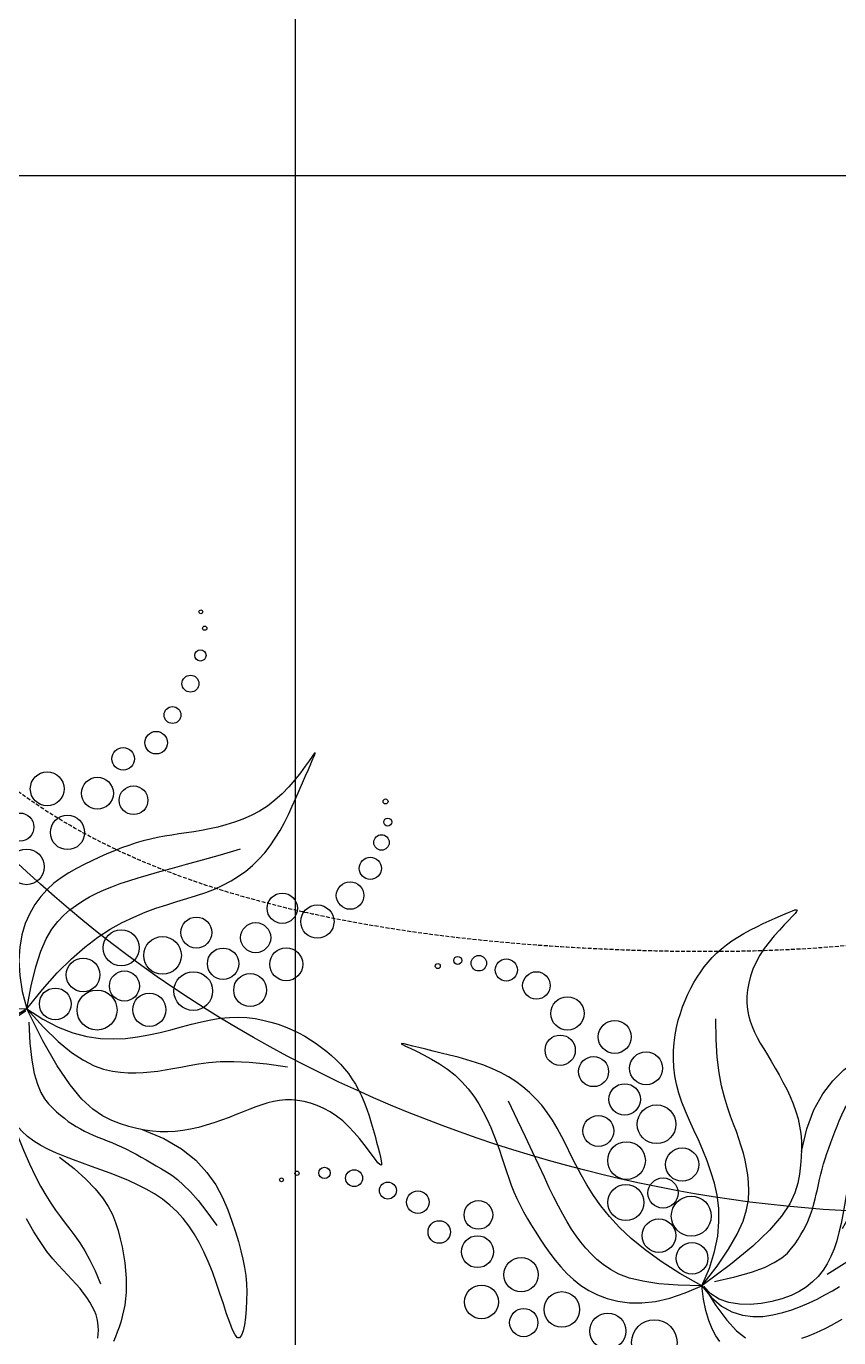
# Model space of a CAD drawing. Header units: millimetres. Extents: x -1030105 to 906887, y -616134 to 1220667.
# Drawn here: x -102447 to -99860, y 538696 to 542870 of the extents above; entities that cross this region are included whole.
import ezdxf
from ezdxf.enums import TextEntityAlignment as Align

# ---------------------------------------------------------------- set-up
doc = ezdxf.new("R2010")
doc.units = ezdxf.units.MM
doc.header["$MEASUREMENT"] = 0
for name, pattern in [('CENTER', [2, 1.25, -0.25, 0.25, -0.25]), ('DASH', [0.35, 0.25, -0.1]), ('DASHED', [0.75, 0.5, -0.25])]:
    doc.linetypes.add(name, pattern=pattern)
doc.layers.add('A-Furniture', color=143, linetype='Continuous')
doc.layers.add('A-Tree', color=98, linetype='Continuous')
doc.styles.add('Arial_Bold', font='arialbd.ttf')

# ---------------------------------------------------------------- blocks, each defined once
blk = doc.blocks.new('FUR')
at = {"layer": 'A-Furniture', "color": 8, "linetype": 'DASH', "lineweight": 9, "ltscale": 1000, "const_width": 50}
blk.add_lwpolyline([(-33574.1, 38198), (0, 38211.9), (0, 0), (-7049.1, 0, -0.301139), (-23981.7, -18888.1), (-49064.4, -18888.1, -0.06125), (-52473.9, -15923.1), (-52473.9, -15923.1, -0.127608), (-56769, -7888.2), (-57047.1, -6235.4, -0.192422), (-53256, 9916.9), (-55726.5, 11649.1, -0.09221), (-52805.8, 17542.9, -0.095793), (-54512, 23938, -0.107717), (-53958, 28268.7, -0.228584), (-47025.8, 33492.2, 0.204549), (-42688.6, 36230.6, 0.131171), (-42047.5, 38025.4, -0.30354), (-39524.7, 41042.6, -0.327343)], format="xyb", close=True, dxfattribs=at)
at = {"layer": 'A-Furniture'}
blk.add_spline([(-46363.2, 38182.9), (-48352.5, 38723.5), (-50738.5, 38178), (-51362, 36517), (-50932.5, 34079.5), (-50064.5, 32040.5), (-50421.5, 30984.5), (-51848, 29643), (-52520.5, 28302), (-51538.5, 26726), (-50124.5, 25889.5), (-50095, 24971), (-52639.5, 24599), (-55765, 24191), (-58101.5, 22242.5), (-58906.5, 18981.5), (-56698.5, 16186.5), (-53355, 16334.5), (-51777.5, 19442.5), (-50750.5, 19799.5), (-49708, 18980.5), (-48064, 17526), (-44522, 19754.5), (-45333.5, 23059), (-45063.5, 25559.5), (-44007, 26675), (-42620, 29779.5), (-44288.5, 31022.5), (-44768.5, 31764), (-44667, 32856), (-43949.5, 34829.5), (-44667.5, 36918), (-46363.2, 38182.9)], degree=3, dxfattribs=at)
at = {"layer": 'A-Furniture', "color": 8, "linetype": 'DASH', "ltscale": 50}
blk.add_spline([(-50566, 37159), (-51008, 36018.5), (-50216.5, 33499), (-49314.5, 31733), (-50014, 29838.5), (-51873, 28827), (-52222.5, 28146.5), (-51693.5, 27011), (-49883, 26208.5), (-49561.5, 25206.5), (-50398.5, 23780.5), (-53858.5, 23928), (-55625, 23971), (-58352, 20316.5), (-57894, 17234), (-55904, 16635), (-53916.5, 17058), (-52628, 18971), (-51724, 19729.5), (-50444, 19895.5), (-49094.5, 18897.5), (-47843, 18106.5), (-46008, 18156.5), (-44972, 19467.5), (-45616, 21675), (-45842.5, 25106), (-44013.5, 27180), (-43514, 29135.5), (-44916.5, 31444), (-45133.5, 32869), (-44396.5, 34640.5), (-45722, 37013), (-47384.5, 37836.5), (-50304.5, 37554), (-50566, 37159)], degree=3, dxfattribs=at)
blk.add_open_spline([(-56447, -6097), (-55194.8, -4879.4), (-50278.9, -2284.6), (-42421.5, -5454.8), (-32732.5, -11254), (-23302, -9202), (-18024, -504.5), (-16595.5, 8921.5), (-19600.3, 15918.3), (-21321.2, 18705.6), (-21789.7, 19345)], degree=3, knots=[32574.726206, 32574.726206, 32574.726206, 32574.726206, 37697.741245, 48060.131859, 55585.251958, 69452.989742, 76151.422264, 84447.837047, 94470.773244, 98031.734889, 98031.734889, 98031.734889, 98031.734889], dxfattribs=at)
blk = doc.blocks.new('CAY8')
at = {"color": 0, "linetype": 'ByBlock'}
for p, q in [((228.5, 579.8), (227.8, 580)), ((227.8, 580), (228.4, 578.5)), ((228.4, 578.5), (230.6, 575.2)), ((230.6, 578.1), (228.5, 579.8)), ((233.7, 575), (230.6, 578.1)), ((230.6, 575.2), (233.9, 570.2)), ((237.8, 570.9), (233.7, 575)), ((233.9, 570.2), (238.2, 563.8)), ((242.8, 565.9), (237.8, 570.9)), ((248.4, 560.2), (242.8, 565.9)), ((238.2, 563.8), (243, 556.1)), ((243, 556.1), (248.1, 547.4)), ((254.6, 554), (248.4, 560.2)), ((261.2, 547.4), (254.6, 554)), ((248.1, 547.4), (253.1, 538)), ((253.1, 538), (257.7, 528)), ((268, 540.6), (261.2, 547.4)), ((275, 533.4), (268, 540.6)), ((257.7, 528), (261.5, 517.7)), ((282, 526), (275, 533.4)), ((288.9, 518.3), (282, 526)), ((261.5, 517.7), (264.4, 507.2)), ((264.4, 507.2), (266.4, 496.8)), ((295.5, 510.4), (288.9, 518.3)), ((301.7, 502.2), (295.5, 510.4)), ((266.4, 496.8), (267.5, 486.3)), ((307.5, 493.7), (301.7, 502.2)), ((312.5, 484.9), (307.5, 493.7)), ((267.5, 486.3), (267.9, 475.9)), ((317, 476), (312.5, 484.9)), ((561.1, 473.8), (567.5, 476.5)), ((567.5, 476.5), (574.1, 478.9)), ((574.1, 478.9), (580.7, 481)), ((580.7, 481), (587.6, 482.7)), ((587.6, 482.7), (594.7, 484.1)), ((594.7, 484.1), (602, 485.1)), ((602, 485.1), (609.6, 485.7)), ((609.6, 485.7), (617.6, 485.9)), ((617.6, 485.9), (625.8, 485.8)), ((625.8, 485.8), (634, 485.4)), ((634, 485.4), (642.2, 484.7)), ((642.2, 484.7), (650.2, 484)), ((650.2, 484), (657.8, 483.1)), ((657.8, 483.1), (665, 482.2)), ((665, 482.2), (671.6, 481.4)), ((671.6, 481.4), (677.4, 480.6)), ((677.4, 480.6), (682.3, 480)), ((682.3, 480), (686.3, 479.3)), ((686.3, 479.3), (689.1, 478.6)), ((689.1, 478.6), (690.7, 477.9)), ((691, 477.1), (689.8, 476.1)), ((690.7, 477.9), (691, 477.1)), ((267.6, 465.7), (266.9, 455.7)), ((267.9, 475.9), (267.6, 465.7)), ((320.7, 466.7), (317, 476)), ((323.9, 457.3), (320.7, 466.7)), ((535.5, 459.7), (541.9, 463.7)), ((541.9, 463.7), (548.2, 467.4)), ((548.2, 467.4), (554.6, 470.7)), ((554.6, 470.7), (561.1, 473.8)), ((645.2, 462.6), (636.6, 459.2)), ((653.8, 465.6), (645.2, 462.6)), ((662.1, 468.1), (653.8, 465.6)), ((669.9, 470.3), (662.1, 468.1)), ((676.8, 472.1), (669.9, 470.3)), ((682.6, 473.7), (676.8, 472.1)), ((687.1, 475), (682.6, 473.7)), ((689.8, 476.1), (687.1, 475)), ((266.9, 455.7), (265.7, 446)), ((296.1, 437.4), (298.4, 461.1)), ((326.3, 447.5), (323.9, 457.3)), ((328.2, 437.6), (326.3, 447.5)), ((516.9, 445.4), (523, 450.6)), ((523, 450.6), (529.2, 455.3)), ((529.2, 455.3), (535.5, 459.7)), ((620.6, 450.8), (613.5, 445.8)), ((628.3, 455.3), (620.6, 450.8)), ((636.6, 459.2), (628.3, 455.3)), ((264.2, 436.6), (262.5, 427.6)), ((265.7, 446), (264.2, 436.6)), ((293.9, 416.3), (296.1, 437.4)), ((329.4, 427.3), (328.2, 437.6)), ((499.3, 427.5), (505, 433.9)), ((505, 433.9), (510.9, 439.9)), ((510.9, 439.9), (516.9, 445.4)), ((601.2, 434.8), (596.1, 428.8)), ((607.1, 440.5), (601.2, 434.8)), ((613.5, 445.8), (607.1, 440.5)), ((260.7, 418.9), (258.8, 410.5)), ((262.5, 427.6), (260.7, 418.9)), ((329.9, 416.8), (329.4, 427.3)), ((488.5, 413.2), (493.8, 420.6)), ((493.8, 420.6), (499.3, 427.5)), ((536.4, 399.1), (548.2, 419.5)), ((591.5, 422.6), (587.7, 416.3)), ((596.1, 428.8), (591.5, 422.6)), ((256.9, 402.2), (255, 394.1)), ((258.8, 410.5), (256.9, 402.2)), ((291.9, 397.7), (293.9, 416.3)), ((329.2, 395.1), (329.8, 406.1)), ((329.8, 406.1), (329.9, 416.8)), ((479.1, 397), (483.6, 405.4)), ((483.6, 405.4), (488.5, 413.2)), ((582.1, 403.5), (580.2, 397)), ((584.5, 409.9), (582.1, 403.5)), ((587.7, 416.3), (584.5, 409.9)), ((255, 394.1), (253.2, 386.1)), ((290.1, 381.1), (291.9, 397.7)), ((328.3, 383.7), (329.2, 395.1)), ((471.6, 378.8), (475.1, 388.1)), ((475.1, 388.1), (479.1, 397)), ((527, 381.1), (536.4, 399.1)), ((578.9, 390.4), (578, 383.7)), ((580.2, 397), (578.9, 390.4)), ((251.7, 378), (250.3, 369.9)), ((253.2, 386.1), (251.7, 378)), ((288.6, 366.3), (290.1, 381.1)), ((327.3, 371.9), (328.3, 383.7)), ((468.7, 368.8), (471.6, 378.8)), ((519.8, 365), (527, 381.1)), ((577.5, 376.7), (577.2, 369.5)), ((578, 383.7), (577.5, 376.7)), ((249.3, 361.6), (248.5, 353.2)), ((250.3, 369.9), (249.3, 361.6)), ((287.2, 353.1), (288.6, 366.3)), ((325.7, 346.9), (326.4, 359.7)), ((326.4, 359.7), (327.3, 371.9)), ((464.6, 347.4), (466.4, 358.4)), ((466.4, 358.4), (468.7, 368.8)), ((514.4, 350.8), (519.8, 365)), ((577.2, 369.5), (577.1, 361.9)), ((577.1, 361.9), (577.1, 353.9)), ((248, 344.6), (247.7, 335.8)), ((248.5, 353.2), (248, 344.6)), ((286.1, 341), (287.2, 353.1)), ((325.4, 333.6), (325.7, 346.9)), ((463, 335.9), (464.6, 347.4)), ((510.5, 338.1), (514.4, 350.8)), ((577.1, 345.5), (577, 336.7)), ((577.1, 353.9), (577.1, 345.5)), ((247.7, 335.8), (247.7, 326.9)), ((284.7, 319.4), (285.3, 329.9)), ((285.3, 329.9), (286.1, 341)), ((325.6, 319.7), (325.4, 333.6)), ((461.6, 324.1), (463, 335.9)), ((507.6, 326.7), (510.5, 338.1)), ((576.8, 327.7), (576.4, 318.5)), ((577, 336.7), (576.8, 327.7)), ((247.7, 326.9), (247.8, 317.7)), ((247.8, 317.7), (248.2, 308.4)), ((284.5, 309.4), (284.7, 319.4)), ((326.6, 305.2), (325.6, 319.7)), ((460.2, 311.9), (461.6, 324.1)), ((503.7, 306.7), (505.4, 316.3)), ((505.4, 316.3), (507.6, 326.7)), ((576.4, 318.5), (575.8, 309.3)), ((248.2, 308.4), (248.7, 298.9)), ((248.7, 298.9), (249.4, 289.2)), ((284.6, 299.8), (284.5, 309.4)), ((285.1, 290.6), (284.6, 299.8)), ((328.7, 289.8), (326.6, 305.2)), ((456.4, 286.6), (458.5, 299.4)), ((458.5, 299.4), (460.2, 311.9)), ((502, 297.6), (503.7, 306.7)), ((574.8, 300.2), (573.5, 291.2)), ((575.8, 309.3), (574.8, 300.2)), ((249.4, 289.2), (250.4, 279.4)), ((285.9, 281.6), (285.1, 290.6)), ((332, 273.3), (328.7, 289.8)), ((453.7, 273.6), (456.4, 286.6)), ((498.3, 280.7), (500.2, 289)), ((500.2, 289), (502, 297.6)), ((573.5, 291.2), (571.7, 282.4)), ((590.3, 273.4), (608.3, 283.6)), ((608.3, 283.6), (625.8, 290.4)), ((625.8, 290.4), (642.7, 294.4)), ((642.7, 294.4), (658.8, 296.3)), ((658.8, 296.3), (673.9, 296.7)), ((673.9, 296.7), (687.9, 296.3)), ((687.9, 296.3), (700.5, 295.6)), ((700.5, 295.6), (712.1, 294.7)), ((712.1, 294.7), (722.7, 293.6)), ((722.7, 293.6), (732.6, 292.1)), ((732.6, 292.1), (742, 290.3)), ((742, 290.3), (751, 288.2)), ((751, 288.2), (759.8, 285.5)), ((759.8, 285.5), (768.7, 282.4)), ((250.4, 279.4), (251.9, 269.5)), ((251.9, 269.5), (253.9, 259.5)), ((287.3, 272.8), (285.9, 281.6)), ((289.1, 264.1), (287.3, 272.8)), ((336.9, 255.6), (332, 273.3)), ((450.3, 260.4), (453.7, 273.6)), ((493.8, 264.8), (496.2, 272.7)), ((496.2, 272.7), (498.3, 280.7)), ((569.5, 274), (566.7, 265.8)), ((571.7, 282.4), (569.5, 274)), ((572, 259.1), (590.3, 273.4)), ((639.5, 264.9), (652, 269.3)), ((652, 269.3), (667.4, 273.9)), ((667.4, 273.9), (686, 278.7)), ((768.7, 282.4), (777.8, 278.7)), ((777.8, 278.7), (786.7, 274.7)), ((786.7, 274.7), (795, 270.6)), ((795, 270.6), (802.3, 266.4)), ((253.9, 259.5), (256.7, 249.6)), ((291.4, 255.4), (289.1, 264.1)), ((294.4, 246.7), (291.4, 255.4)), ((343.7, 236.4), (336.9, 255.6)), ((445.8, 247.1), (450.3, 260.4)), ((487.7, 249), (491, 256.9)), ((491, 256.9), (493.8, 264.8)), ((553.5, 240), (572, 259.1)), ((563.4, 257.9), (559.6, 250.1)), ((566.7, 265.8), (563.4, 257.9)), ((614.2, 252), (621.1, 256.2)), ((621.1, 256.2), (629.4, 260.5)), ((629.4, 260.5), (639.5, 264.9)), ((708.3, 254.1), (696.7, 253)), ((720.4, 254.6), (708.3, 254.1)), ((733, 254.6), (720.4, 254.6)), ((746, 254.3), (733, 254.6)), ((759, 253.6), (746, 254.3)), ((771.6, 252.8), (759, 253.6)), ((802.3, 266.4), (808.2, 262.4)), ((808.2, 262.4), (812.2, 258.8)), ((813.1, 253.6), (809.2, 252.2)), ((812.2, 258.8), (814, 255.8)), ((814, 255.8), (813.1, 253.6)), ((256.7, 249.6), (260.4, 239.7)), ((260.4, 239.7), (265.2, 230)), ((298.5, 237.7), (294.4, 246.7)), ((439.9, 233.8), (445.8, 247.1)), ((479.4, 232.8), (483.9, 241)), ((483.9, 241), (487.7, 249)), ((555.1, 242.4), (550.1, 234.8)), ((559.6, 250.1), (555.1, 242.4)), ((592.4, 235.5), (597.7, 239.6)), ((597.7, 239.6), (603, 243.7)), ((603, 243.7), (608.4, 247.8)), ((608.4, 247.8), (614.2, 252)), ((654.5, 242.2), (644.9, 237.6)), ((664.4, 245.9), (654.5, 242.2)), ((674.8, 249), (664.4, 245.9)), ((685.5, 251.3), (674.8, 249)), ((696.7, 253), (685.5, 251.3)), ((783.4, 252.1), (771.6, 252.8)), ((793.9, 251.7), (783.4, 252.1)), ((802.6, 251.6), (793.9, 251.7)), ((809.2, 252.2), (802.6, 251.6)), ((265.2, 230), (271.1, 220.5)), ((304.2, 228.2), (298.5, 237.7)), ((312.2, 218.1), (304.2, 228.2)), ((352.6, 215.6), (343.7, 236.4)), ((432.2, 220.4), (439.9, 233.8)), ((466, 215.7), (473.6, 224.4)), ((473.6, 224.4), (479.4, 232.8)), ((544.6, 227.2), (538.4, 219.4)), ((550.1, 234.8), (544.6, 227.2)), ((577.2, 223.3), (582.2, 227.4)), ((582.2, 227.4), (587.3, 231.5)), ((587.3, 231.5), (592.4, 235.5)), ((626.7, 226), (618.1, 219.2)), ((635.6, 232.2), (626.7, 226)), ((644.9, 237.6), (635.6, 232.2)), ((271.1, 220.5), (278.4, 211.3)), ((278.4, 211.3), (287.2, 202.4)), ((323, 207.3), (312.2, 218.1)), ((363.8, 193), (352.6, 215.6)), ((422.5, 207.1), (432.2, 220.4)), ((455.8, 206.7), (466, 215.7)), ((531.4, 211.6), (522.7, 203.8)), ((538.4, 219.4), (531.4, 211.6)), ((558.9, 206.7), (563.2, 210.9)), ((563.2, 210.9), (567.7, 215.1)), ((567.7, 215.1), (572.4, 219.2)), ((572.4, 219.2), (577.2, 223.3)), ((609.8, 211.9), (601.7, 204.1)), ((618.1, 219.2), (609.8, 211.9)), ((287.2, 202.4), (297.6, 194.2)), ((297.6, 194.2), (309.7, 186.8)), ((337.2, 195.5), (323, 207.3)), ((355.2, 182.6), (337.2, 195.5)), ((395.6, 181), (410.4, 194)), ((410.4, 194), (422.5, 207.1)), ((425.5, 188.1), (442.6, 197.5)), ((442.6, 197.5), (455.8, 206.7)), ((511.4, 196.2), (496.3, 189)), ((522.7, 203.8), (511.4, 196.2)), ((542.9, 189.9), (546.8, 194)), ((546.8, 194), (550.7, 198.2)), ((550.7, 198.2), (554.7, 202.4)), ((554.7, 202.4), (558.9, 206.7)), ((593.8, 196.1), (586.2, 187.8)), ((601.7, 204.1), (593.8, 196.1)), ((309.7, 186.8), (323.6, 180.3)), ((323.6, 180.3), (339.6, 174.9)), ((377.8, 168.3), (355.2, 182.6)), ((377.8, 168.3), (363.8, 193)), ((377.8, 168.3), (395.6, 181)), ((404.2, 178.3), (425.5, 188.1)), ((476.4, 182.5), (450.7, 176.7)), ((496.3, 189), (476.4, 182.5)), ((531.2, 178.3), (535.1, 182)), ((535.1, 182), (539, 185.9)), ((539, 185.9), (542.9, 189.9)), ((578.7, 179.4), (571.3, 171)), ((586.2, 187.8), (578.7, 179.4)), ((339.6, 174.9), (357.6, 170.9)), ((357.6, 170.9), (377.8, 168.3)), ((371.7, 154.2), (377.8, 168.3)), ((377.8, 168.3), (404.2, 178.3)), ((418.2, 171.9), (377.8, 168.3)), ((377.8, 168.3), (380.4, 151.2)), ((379.5, 166.4), (380, 140.6)), ((381.9, 155.1), (379.5, 166.4)), ((392.7, 164.9), (415.3, 157.3)), ((450.7, 176.7), (418.2, 171.9)), ((509.2, 162.5), (514, 165.3)), ((514, 165.3), (518.6, 168.4)), ((518.6, 168.4), (522.9, 171.5)), ((522.9, 171.5), (527.1, 174.8)), ((527.1, 174.8), (531.2, 178.3)), ((571.3, 171), (564.1, 162.7)), ((582.3, 159.7), (596.4, 165.6)), ((596.4, 165.6), (609, 169.5)), ((609, 169.5), (620.4, 171.8)), ((620.4, 171.8), (630.9, 172.9)), ((630.9, 172.9), (640.7, 172.9)), ((640.7, 172.9), (650.2, 172.2)), ((650.2, 172.2), (659.6, 171.1)), ((659.6, 171.1), (668.9, 169.7)), ((668.9, 169.7), (677.9, 167.9)), ((677.9, 167.9), (686.8, 165.8)), ((686.8, 165.8), (695.3, 163.5)), ((367.2, 141.6), (371.7, 154.2)), ((380.4, 151.2), (385.2, 136.9)), ((387, 144.9), (381.9, 155.1)), ((415.3, 157.3), (434, 152.2)), ((434, 152.2), (449.4, 149.2)), ((449.4, 149.2), (461.9, 148.1)), ((472, 148.3), (480.3, 149.7)), ((480.3, 149.7), (487.2, 151.8)), ((487.2, 151.8), (493.2, 154.3)), ((493.2, 154.3), (498.9, 157)), ((498.9, 157), (504.2, 159.7)), ((504.2, 159.7), (509.2, 162.5)), ((548.2, 141), (566.3, 151.6)), ((556.9, 154.7), (549.8, 146.9)), ((564.1, 162.7), (556.9, 154.7)), ((566.3, 151.6), (582.3, 159.7)), ((695.3, 163.5), (703.5, 160.8)), ((703.5, 160.8), (711.3, 158)), ((711.3, 158), (718.6, 154.9)), ((718.6, 154.9), (725.3, 151.6)), ((725.3, 151.6), (731.5, 148.1)), ((364.2, 130.4), (367.2, 141.6)), ((380, 140.6), (381.9, 120)), ((385.2, 136.9), (391.9, 125.2)), ((394.4, 135.9), (387, 144.9)), ((403.5, 128.1), (394.4, 135.9)), ((461.9, 148.1), (472, 148.3)), ((542.6, 139.5), (535.4, 132.6)), ((549.8, 146.9), (542.6, 139.5)), ((731.5, 148.1), (737.3, 144.5)), ((737.3, 144.5), (742.7, 140.7)), ((742.7, 140.7), (747.8, 136.9)), ((747.8, 136.9), (752.5, 133)), ((362, 111.5), (362.5, 120.4)), ((362.5, 120.4), (364.2, 130.4)), ((381.9, 120), (385.3, 104)), ((391.9, 125.2), (400, 115.8)), ((414, 121.5), (403.5, 128.1)), ((425.2, 116), (414, 121.5)), ((520.5, 120.7), (512.8, 115.9)), ((528, 126.3), (520.5, 120.7)), ((535.4, 132.6), (528, 126.3)), ((611.5, 117), (620.1, 119.4)), ((620.1, 119.4), (628.6, 121.9)), ((628.6, 121.9), (637.5, 124.4)), ((637.5, 124.4), (647, 126.6)), ((647, 126.6), (657.6, 128.5)), ((657.6, 128.5), (669.5, 130)), ((669.5, 130), (683.1, 131)), ((683.1, 131), (698.8, 131.4)), ((752.5, 133), (757, 129)), ((757, 129), (761.3, 125)), ((761.3, 125), (765.4, 121)), ((362.7, 103.3), (362, 111.5)), ((400, 115.8), (409.2, 108.3)), ((409.2, 108.3), (419.3, 102.5)), ((436.8, 111.6), (425.2, 116)), ((448.1, 108.5), (436.8, 111.6)), ((458.9, 106.4), (448.1, 108.5)), ((469.1, 105.5), (458.9, 106.4)), ((478.7, 105.6), (469.1, 105.5)), ((487.8, 106.8), (478.7, 105.6)), ((496.5, 108.9), (487.8, 106.8)), ((504.8, 112), (496.5, 108.9)), ((512.8, 115.9), (504.8, 112)), ((506.6, 105.8), (525.8, 106)), ((525.8, 106), (542.7, 106.6)), ((542.7, 106.6), (557.6, 107.6)), ((557.6, 107.6), (570.8, 109)), ((570.8, 109), (582.5, 110.6)), ((582.5, 110.6), (593, 112.5)), ((593, 112.5), (602.6, 114.7)), ((602.6, 114.7), (611.5, 117)), ((689, 105.6), (682.5, 103.1)), ((695.4, 107.8), (689, 105.6)), ((701.7, 109.7), (695.4, 107.8)), ((707.8, 111.3), (701.7, 109.7)), ((713.8, 112.5), (707.8, 111.3)), ((719.4, 113.3), (713.8, 112.5)), ((724.8, 113.8), (719.4, 113.3)), ((729.8, 113.8), (724.8, 113.8)), ((734.4, 113.4), (729.8, 113.8)), ((738.7, 112.5), (734.4, 113.4)), ((742.9, 111.3), (738.7, 112.5)), ((746.9, 109.8), (742.9, 111.3)), ((751, 107.9), (746.9, 109.8)), ((755.2, 105.8), (751, 107.9)), ((385.3, 104), (389.8, 91.9)), ((419.3, 102.5), (429.9, 98)), ((429.9, 98), (440.7, 94.6)), ((440.7, 94.6), (451.3, 91.9)), ((451.3, 91.9), (461.7, 90)), ((461.7, 90), (472, 88.5)), ((652.5, 91.4), (642.3, 88.4)), ((661.3, 94.5), (652.5, 91.4)), ((669, 97.5), (661.3, 94.5)), ((675.9, 100.4), (669, 97.5)), ((682.5, 103.1), (675.9, 100.4)), ((472, 88.5), (482.1, 87.6)), ((482.1, 87.6), (492.1, 87)), ((492.1, 87), (501.9, 86.7)), ((501.9, 86.7), (511.5, 86.6)), ((616.1, 82.7), (599.5, 80.2)), ((630.3, 85.5), (616.1, 82.7)), ((642.3, 88.4), (630.3, 85.5)), ((444.2, 58.6), (451.5, 57)), ((451.5, 57), (458.9, 55.8)), ((458.9, 55.8), (466.2, 54.8)), ((466.2, 54.8), (473.5, 54)), ((473.5, 54), (480.7, 53.6)), ((480.7, 53.6), (487.8, 53.3)), ((487.8, 53.3), (494.8, 53.2))]:
    blk.add_line(p, q, dxfattribs=at)
for centre, radius in [((308.9, 634), 2.82), ((331.6, 627.7), 4.55), ((350.5, 612.6), 8.82), ((373.2, 589.9), 12.6), ((393.4, 557.2), 15.6), ((407.2, 511.8), 18.9), ((31.5, 518.1), 2.13), ((50.4, 515.4), 2.43), ((77.3, 499.5), 6.4), ((378.5, 480.3), 17.2), ((103, 477.1), 9.6), ((439.3, 461.1), 18.7), ((128.6, 445.1), 9.6), ((398.4, 439.9), 17.1), ((151, 416.3), 12.8), ((451.4, 412.2), 18.7), ((412.3, 394.6), 17.8), ((154.2, 374.7), 12.8), ((368.2, 379.4), 17.6), ((202.3, 368.3), 16.3), ((428.7, 351.7), 22), ((179.8, 333.1), 18.1), ((378.2, 334.1), 21.4), ((353, 293.7), 20.5), ((430, 297.5), 18.9), ((154.2, 281.9), 19.2), ((208.7, 285.1), 19.5), ((394.6, 281.1), 17.1), ((365.6, 242.1), 19.1), ((408.5, 242.1), 22.7), ((183.1, 237), 16), ((227.9, 227.4), 20.2), ((384.5, 200.5), 18), ((259.9, 179.4), 20.5), ((298.4, 141), 25.8)]:
    blk.add_circle(centre, radius, dxfattribs=at)
blk = doc.blocks.new('CÂY')
at = {"layer": 'A-Tree', "color": 8, "ltscale": 10, "xscale": 2.803183510899544, "yscale": 2.803183510899544, "zscale": 2.803183510899544}
for p, rotation in [((-14080.8, 31442.2), 291.5900284977349), ((-11765.2, 28798.3), 31.14823041759436)]:
    blk.add_blockref('CAY8', p, dxfattribs=dict(at, rotation=rotation))
blk = doc.blocks.new('BỐ TRÍ LAY OUT')
at = {"layer": 'A-Furniture', "color": 3}
for name, p in [('CÂY', (4286.8, 4469.3)), ('FUR', (48783.7, 18654.7))]:
    blk.add_blockref(name, p, dxfattribs=at)
blk = doc.blocks.new('*U1486')
at = {"color": 8, "linetype": 'CENTER', "ltscale": 500}
blk.add_line((-6392.643, 7811.818), (-6055.483, 7811.818), dxfattribs=at)
at = {"style": 'Arial_Bold'}
blk.add_attdef('TRUC', text='', height=2.5, dxfattribs=at).set_placement((-6401.948, 7811.818), align=Align.MIDDLE_CENTER)
blk = doc.blocks.new('*U1487')
at = {"color": 8, "linetype": 'CENTER', "ltscale": 500}
blk.add_line((-6401.948, 7821.122), (-6401.948, 8224.898), dxfattribs=at)
at = {"style": 'Arial_Bold'}
blk.add_attdef('TRUC', text='', height=2.5, dxfattribs=at).set_placement((-6401.948, 7811.818), align=Align.MIDDLE_CENTER)
blk = doc.blocks.new('TRỤC')
at = {"color": 0, "xscale": 199.9999999999901, "yscale": 199.9999999999901, "zscale": 199.9999999999901}
for name, p in [('*U1487', (1280389.6, -1575802.3)), ('*U1486', (1270336.3, -1524563.5))]:
    blk.add_blockref(name, p, dxfattribs=at)
blk = doc.blocks.new('KIẾN TRÚC')
h = blk.add_hatch(color=9)
h.dxf.hatch_style = 1
edge = h.paths.add_edge_path(flags=16)
edge.add_line((62282, 27412), (55232.8, 27412))
edge.add_arc((32545.5, 30716.7), 22926.7, 284.53695, 351.71258, ccw=False)
edge.add_line((38300.2, 8523.9), (13217.5, 8523.9))
edge.add_arc((23753.1, 24110.8), 18813.6, 227.76772, 235.9443, ccw=False)
edge.add_arc((7788.8, 12733.4), 4187, 236.059, 322.4361, ccw=False)
edge.add_arc((13873.6, 18503.3), 12505.3, 190.83274, 227.66057, ccw=False)
edge.add_arc((25477.5, 20792.2), 24332.7, 180.68322, 190.99113, ccw=False)
edge.add_arc((3282.9, 20557.2), 2137.1, 101.0808, 181.4794, ccw=False)
edge.add_line((2872.2, 22654.5), (4986.1, 23013.1))
edge.add_arc((28039.7, 24288.4), 23088.9, 153.20143, 183.1663, ccw=False)
edge.add_arc((10232.3, 40544.6), 6483.1, 182.84011, 244.39627, ccw=False)
edge.add_arc((-6425, 39970.9), 10185.3, 1.42081, 26.70696)
edge.add_arc((10590.6, 49414.3), 9292.7, 144.71332, 211.57549, ccw=False)
edge.add_arc((-12326.2, 64090.2), 17935.6, 328.73754, 356.18995)
edge.add_arc((16735.3, 62308.6), 11181, 84.12439, 176.97619, ccw=False)
edge.add_arc((20709, 99752.5), 26473.2, 263.86537, 288.48696)
edge.add_arc((35667.4, 54479.7), 21207.1, 73.35107, 108.03024, ccw=False)
edge.add_arc((44765.5, 84516.2), 10177.4, 252.72587, 285.71301)
edge.add_arc((49659, 68416), 6655.6, 49.49954, 108.73112, ccw=False)
edge.add_arc((48035, 66009.8), 9545.5, -2.32883, 51.46764, ccw=False)
edge.add_line((57572.7, 65622), (49483.5, 65623.9))
edge.add_line((49483.5, 65623.9), (62282, 65623.9))
edge.add_line((62282, 65623.9), (62282, 27412))
h.paths.add_polyline_path([(0, 77895.5), (64428.5, 77895.5), (64428.5, -0.6), (-1.8, 0.6)])
at = {"color": 3}
blk.add_blockref('TRỤC', (5188.8, 8718.3), dxfattribs=at)

msp = doc.modelspace()

# ---------------------------------------------------------------- linework, layer by layer
at = {"color": 1, "linetype": 'DASHED', "ltscale": 1000, "const_width": 50}
msp.add_lwpolyline([(-78070.666, 561486.566), (-44496.55, 561500.412), (-44496.55, 523288.529), (-51545.676, 523288.529, -0.30113937), (-68478.283, 504400.412), (-93560.982, 504400.412, -0.06124952), (-96970.494, 507365.397), (-95985.651, 508253.635, -0.17890946), (-99393.282, 517053.103), (-101543.616, 517053.103, -0.19242185), (-97752.581, 533205.454), (-100223.075, 534937.652, -0.09220963), (-97302.392, 540831.467, -0.09579334), (-99008.59, 547226.545, -0.10771694), (-98454.523, 551557.212, -0.22858398), (-91522.399, 556780.696, 0.20454906), (-87185.16, 559519.141, 0.13117088), (-86544.06, 561313.973, -0.30353982), (-84021.212, 564331.088, -0.32734256)], format="xyb", close=True, dxfattribs=at)

# ---------------------------------------------------------------- block references
at = {"color": 3}
for name, p in [('KIẾN TRÚC', (-106778.5, 495876.5)), ('BỐ TRÍ LAY OUT', (-93480.293, 504642.113))]:
    msp.add_blockref(name, p, dxfattribs=at)

doc.saveas('drawing.dxf')
